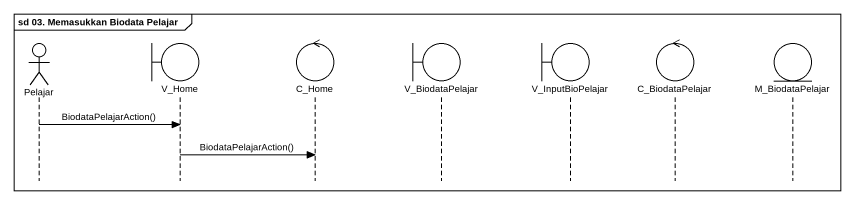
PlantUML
@startuml
mainframe sd 03. Memasukkan Biodata Pelajar
hide footbox
actor Pelajar
boundary V_Home
control C_Home
boundary V_BiodataPelajar
boundary V_InputBioPelajar
control C_BiodataPelajar
entity M_BiodataPelajar

Pelajar -> V_Home : BiodataPelajarAction()
V_Home -> C_Home : BiodataPelajarAction()
@enduml
